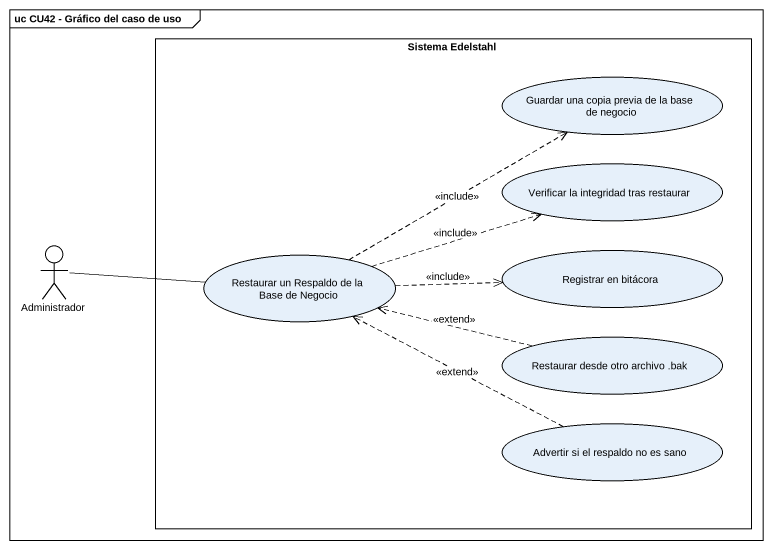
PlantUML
@startuml
mainframe uc CU42 - Gráfico del caso de uso
rectangle "Sistema Edelstahl" as Sistema_Edelstahl {
  usecase "Guardar una copia previa de la base de negocio" as Guardar_una_copia_previa_de
  usecase "Verificar la integridad tras restaurar" as Verificar_la_integridad
  usecase "Restaurar un Respaldo de la Base de Negocio" as Restaurar_un_Respaldo_de_la
  usecase "Registrar en bitácora" as Registrar_en_bitácora
  usecase "Restaurar desde otro archivo .bak" as Restaurar_desde_otro
  usecase "Advertir si el respaldo no es sano" as Advertir_si_el_respaldo_no
}
actor Administrador
Administrador -right- Restaurar_un_Respaldo_de_la
Restaurar_un_Respaldo_de_la .right.> Guardar_una_copia_previa_de : <<include>>
Restaurar_un_Respaldo_de_la .right.> Verificar_la_integridad : <<include>>
Restaurar_un_Respaldo_de_la .right.> Registrar_en_bitácora : <<include>>
Restaurar_desde_otro .left.> Restaurar_un_Respaldo_de_la : <<extend>>
Advertir_si_el_respaldo_no .left.> Restaurar_un_Respaldo_de_la : <<extend>>
@enduml
